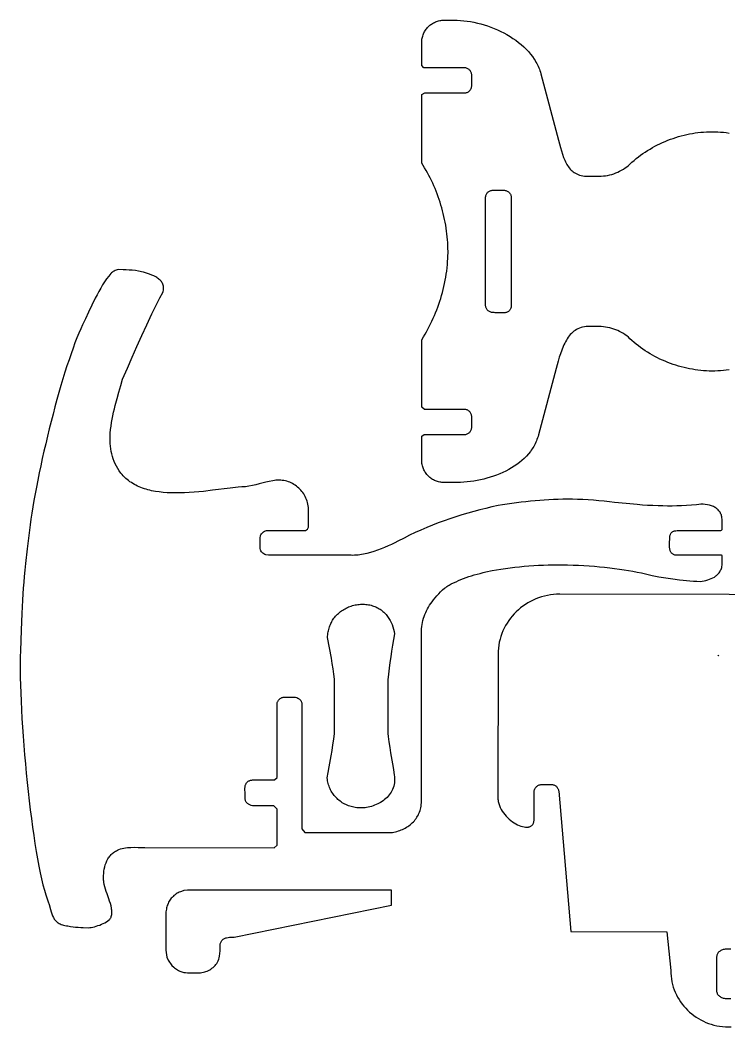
# Model space of a CAD drawing. Extents: x 3 to 345, y 3 to 246.
# Drawn here: x 3.2 to 174.3, y 2.7 to 245.8 of the extents above; entities that cross this region are included whole.
import ezdxf

# ---------------------------------------------------------------- set-up
doc = ezdxf.new("R2010")
doc.units = 0
doc.header["$MEASUREMENT"] = 0
doc.layers.add('LAYER_1', color=1, linetype='Continuous')

msp = doc.modelspace()

# ---------------------------------------------------------------- linework, layer by layer
at = {"layer": 'LAYER_1'}
for points in [[(174.42, 161.4), (173.73, 161.31), (173.04, 161.23), (172.35, 161.17), (171.66, 161.12), (170.97, 161.09), (170.28, 161.09), (169.6, 161.09), (168.92, 161.12), (168.24, 161.16), (167.56, 161.22), (166.88, 161.3), (166.21, 161.39), (165.53, 161.5), (164.86, 161.62), (164.19, 161.76), (163.52, 161.92), (162.85, 162.09), (162.19, 162.28), (161.54, 162.48), (160.89, 162.69), (160.24, 162.92), (159.6, 163.17), (158.96, 163.43), (158.34, 163.7), (157.72, 163.99), (157.1, 164.29), (156.5, 164.6), (155.9, 164.93), (155.31, 165.27), (154.73, 165.63), (154.16, 165.99), (153.6, 166.37), (153.05, 166.77), (152.51, 167.17), (151.98, 167.58), (151.46, 168.01), (150.95, 168.45), (150.46, 168.9), (150.09, 169.23), (149.7, 169.55), (149.29, 169.85), (148.87, 170.12), (148.43, 170.38), (147.98, 170.62), (147.52, 170.84), (147.05, 171.04), (146.56, 171.22), (146.07, 171.38), (145.58, 171.51), (145.07, 171.62), (144.57, 171.71), (144.06, 171.77), (143.55, 171.81), (143.04, 171.82), (140.35, 171.82), (139.9, 171.81), (139.46, 171.76), (139.05, 171.69), (138.65, 171.58), (138.27, 171.45), (137.91, 171.29), (137.57, 171.11), (137.24, 170.91), (136.93, 170.68), (136.63, 170.43), (136.34, 170.16), (136.07, 169.87), (135.82, 169.56), (135.57, 169.23), (135.34, 168.89), (135.12, 168.54), (134.91, 168.17), (134.71, 167.78), (134.52, 167.39), (134.34, 166.98), (134, 166.15), (133.69, 165.28), (133.41, 164.4), (133.14, 163.5), (132.66, 161.72), (128.37, 145.64), (128.27, 145.28), (128.15, 144.92), (128.02, 144.56), (127.88, 144.21), (127.74, 143.87), (127.58, 143.54), (127.41, 143.21), (127.23, 142.88), (127.04, 142.57), (126.84, 142.26), (126.63, 141.95), (126.42, 141.65), (125.95, 141.07), (125.46, 140.52), (124.93, 139.99), (124.37, 139.48), (123.79, 139), (123.17, 138.54), (122.53, 138.1), (121.87, 137.69), (121.19, 137.3), (120.48, 136.94), (119.76, 136.59), (119.02, 136.27), (118.27, 135.98), (117.51, 135.7), (116.73, 135.45), (115.95, 135.22), (115.16, 135.01), (114.36, 134.83), (113.56, 134.67), (112.76, 134.53), (111.95, 134.41), (111.15, 134.31), (110.35, 134.24), (109.56, 134.18), (108.78, 134.15), (108, 134.14), (105.63, 134.14), (105.35, 134.15), (105.08, 134.17), (104.8, 134.21), (104.54, 134.25), (104.27, 134.31), (104.01, 134.39), (103.76, 134.47), (103.51, 134.57), (103.27, 134.68), (103.04, 134.8), (102.81, 134.93), (102.59, 135.07), (102.38, 135.23), (102.17, 135.39), (101.97, 135.56), (101.78, 135.74), (101.6, 135.93), (101.43, 136.13), (101.27, 136.33), (101.12, 136.55), (100.97, 136.77), (100.84, 137), (100.72, 137.23), (100.61, 137.47), (100.51, 137.72), (100.43, 137.97), (100.36, 138.23), (100.29, 138.49), (100.25, 138.76), (100.21, 139.03), (100.19, 139.31), (100.18, 139.59), (100.18, 145.36), (100.79, 145.76), (110.47, 145.76), (110.66, 145.77), (110.84, 145.8), (111.01, 145.84), (111.18, 145.9), (111.34, 145.98), (111.48, 146.07), (111.62, 146.18), (111.75, 146.29), (111.87, 146.42), (111.98, 146.56), (112.07, 146.71), (112.14, 146.87), (112.2, 147.04), (112.25, 147.21), (112.28, 147.39), (112.29, 147.57), (112.29, 149.97), (112.28, 150.16), (112.25, 150.34), (112.2, 150.52), (112.14, 150.68), (112.07, 150.85), (111.98, 151), (111.87, 151.14), (111.75, 151.28), (111.62, 151.4), (111.48, 151.51), (111.34, 151.6), (111.18, 151.68), (111.01, 151.75), (110.84, 151.79), (110.66, 151.82), (110.47, 151.83), (100.84, 151.83), (100.18, 152.38), (100.18, 168.66), (100.64, 169.38), (100.99, 169.97), (101.34, 170.56), (101.67, 171.17), (102.02, 171.82), (102.35, 172.49), (102.67, 173.16), (102.98, 173.83), (103.28, 174.5), (103.56, 175.17), (103.83, 175.85), (104.08, 176.54), (104.33, 177.23), (104.56, 177.92), (104.78, 178.62), (104.99, 179.32), (105.19, 180.05), (105.38, 180.78), (105.56, 181.52), (105.72, 182.26), (105.87, 183), (106, 183.74), (106.12, 184.49), (106.23, 185.24), (106.32, 186.03), (106.4, 186.82), (106.45, 187.53), (106.5, 188.23), (106.52, 188.93), (106.54, 189.63), (106.54, 189.98), (106.53, 190.68), (106.51, 191.39), (106.48, 192.09), (106.43, 192.79), (106.37, 193.5), (106.29, 194.2), (106.2, 194.9), (106.1, 195.61), (105.99, 196.31), (105.86, 197.01), (105.72, 197.71), (105.57, 198.4), (105.4, 199.1), (105.23, 199.79), (105.04, 200.47), (104.84, 201.16), (104.63, 201.84), (104.4, 202.51), (104.17, 203.18), (103.92, 203.85), (103.67, 204.51), (103.4, 205.16), (103.13, 205.81), (102.84, 206.45), (102.54, 207.09), (102.23, 207.72), (101.91, 208.34), (101.59, 208.95), (101.25, 209.55), (100.9, 210.15), (100.55, 210.73), (100.18, 211.31), (100.18, 227.9), (100.96, 228.24), (110.47, 228.24), (110.66, 228.25), (110.84, 228.28), (111.01, 228.32), (111.18, 228.38), (111.34, 228.46), (111.48, 228.55), (111.62, 228.66), (111.75, 228.77), (111.87, 228.9), (111.98, 229.04), (112.07, 229.19), (112.14, 229.35), (112.2, 229.52), (112.25, 229.69), (112.28, 229.87), (112.29, 230.05), (112.29, 232.49), (112.28, 232.68), (112.25, 232.86), (112.2, 233.03), (112.14, 233.2), (112.07, 233.36), (111.98, 233.51), (111.87, 233.65), (111.75, 233.78), (111.62, 233.9), (111.48, 234), (111.34, 234.09), (111.18, 234.17), (111.01, 234.23), (110.84, 234.27), (110.66, 234.3), (110.47, 234.31), (100.71, 234.31), (100.18, 234.88), (100.18, 240.38), (100.19, 240.66), (100.21, 240.93), (100.25, 241.2), (100.29, 241.47), (100.36, 241.74), (100.43, 241.99), (100.51, 242.25), (100.61, 242.49), (100.72, 242.73), (100.84, 242.97), (100.97, 243.2), (101.12, 243.42), (101.27, 243.63), (101.43, 243.84), (101.6, 244.04), (101.78, 244.23), (101.97, 244.41), (102.17, 244.58), (102.38, 244.74), (102.59, 244.89), (102.81, 245.03), (103.04, 245.17), (103.27, 245.29), (103.51, 245.4), (103.76, 245.49), (104.01, 245.58), (104.27, 245.65), (104.54, 245.71), (104.8, 245.76), (105.08, 245.8), (105.35, 245.82), (105.63, 245.82), (108, 245.82), (108.78, 245.81), (109.57, 245.77), (110.37, 245.69), (111.18, 245.59), (111.99, 245.46), (112.81, 245.31), (113.63, 245.12), (114.45, 244.91), (115.27, 244.68), (116.09, 244.41), (116.89, 244.13), (117.7, 243.81), (118.49, 243.48), (119.26, 243.11), (120.03, 242.73), (120.78, 242.32), (121.51, 241.89), (122.22, 241.43), (122.91, 240.95), (123.57, 240.45), (124.21, 239.93), (124.82, 239.39), (125.4, 238.83), (125.95, 238.24), (126.46, 237.64), (126.94, 237.02), (127.38, 236.38), (127.58, 236.05), (127.78, 235.71), (127.96, 235.38), (128.14, 235.04), (128.3, 234.69), (128.45, 234.34), (128.59, 233.98), (128.72, 233.63), (128.83, 233.26), (128.94, 232.89), (133.22, 216.8), (133.68, 215.07), (133.92, 214.25), (134.17, 213.45), (134.43, 212.69), (134.72, 211.98), (134.88, 211.64), (135.04, 211.31), (135.22, 211), (135.4, 210.69), (135.6, 210.41), (135.8, 210.13), (136.02, 209.87), (136.25, 209.63), (136.5, 209.4), (136.76, 209.19), (137.03, 209), (137.33, 208.83), (137.64, 208.67), (137.96, 208.53), (138.31, 208.41), (138.68, 208.32), (139.06, 208.24), (139.47, 208.18), (139.9, 208.15), (140.35, 208.14), (143.04, 208.14), (143.55, 208.15), (144.06, 208.19), (144.57, 208.25), (145.07, 208.34), (145.58, 208.45), (146.07, 208.58), (146.56, 208.74), (147.05, 208.92), (147.52, 209.12), (147.98, 209.34), (148.43, 209.58), (148.87, 209.84), (149.29, 210.12), (149.7, 210.42), (150.09, 210.73), (150.46, 211.06), (150.95, 211.52), (151.46, 211.95), (151.98, 212.38), (152.51, 212.8), (153.05, 213.2), (153.6, 213.59), (154.16, 213.97), (154.73, 214.34), (155.31, 214.69), (155.9, 215.03), (156.5, 215.36), (157.1, 215.68), (157.72, 215.98), (158.34, 216.27), (158.96, 216.54), (159.6, 216.8), (160.24, 217.04), (160.89, 217.27), (161.54, 217.49), (162.19, 217.69), (162.85, 217.88), (163.52, 218.05), (164.19, 218.2), (164.86, 218.34), (165.53, 218.47), (166.21, 218.58), (166.88, 218.67), (167.56, 218.75), (168.24, 218.8), (168.92, 218.85), (169.6, 218.87), (170.28, 218.88), (170.97, 218.87), (171.65, 218.84), (172.34, 218.8), (173.02, 218.74), (173.71, 218.66), (174.39, 218.56)], [(215.29, 107.06), (133.52, 107.2), (132.76, 107.19), (132.01, 107.13), (131.26, 107.04), (130.53, 106.91), (129.81, 106.75), (129.11, 106.56), (128.42, 106.33), (127.74, 106.07), (127.08, 105.78), (126.44, 105.46), (125.82, 105.11), (125.22, 104.73), (124.63, 104.33), (124.07, 103.9), (123.53, 103.44), (123.01, 102.96), (122.52, 102.46), (122.05, 101.93), (121.6, 101.38), (121.19, 100.81), (120.8, 100.22), (120.44, 99.61), (120.11, 98.99), (119.81, 98.35), (119.54, 97.69), (119.3, 97.01), (119.1, 96.32), (118.93, 95.62), (118.8, 94.91), (118.71, 94.18), (118.65, 93.45), (118.63, 92.7), (118.56, 58.2), (118.57, 57.93), (118.59, 57.67), (118.62, 57.42), (118.66, 57.16), (118.71, 56.91), (118.78, 56.66), (118.94, 56.17), (119.13, 55.7), (119.37, 55.24), (119.63, 54.79), (119.93, 54.36), (120.25, 53.96), (120.59, 53.57), (120.95, 53.2), (121.33, 52.86), (121.72, 52.54), (122.12, 52.24), (122.52, 51.97), (122.93, 51.73), (123.34, 51.52), (123.75, 51.34), (124.15, 51.19), (124.54, 51.07), (124.92, 50.99), (125.28, 50.95), (125.62, 50.94), (125.94, 50.97), (126.09, 51), (126.24, 51.04), (126.37, 51.09), (126.5, 51.15), (126.62, 51.22), (126.74, 51.3), (126.84, 51.39), (126.94, 51.49), (127.02, 51.61), (127.1, 51.73), (127.16, 51.87), (127.22, 52.02), (127.26, 52.18), (127.29, 52.36), (127.31, 52.54), (127.31, 52.74), (127.33, 59.45), (127.34, 59.64), (127.37, 59.82), (127.42, 59.99), (127.5, 60.16), (127.58, 60.32), (127.69, 60.47), (127.81, 60.61), (127.94, 60.73), (128.09, 60.85), (128.24, 60.96), (128.41, 61.05), (128.58, 61.12), (128.76, 61.18), (128.94, 61.23), (129.13, 61.25), (129.32, 61.26), (131.42, 61.26), (131.6, 61.25), (131.77, 61.23), (131.94, 61.18), (132.1, 61.13), (132.26, 61.06), (132.41, 60.98), (132.55, 60.88), (132.68, 60.77), (132.8, 60.65), (132.91, 60.53), (133, 60.39), (133.09, 60.24), (133.16, 60.09), (133.21, 59.93), (133.25, 59.76), (133.27, 59.59), (136.19, 25.73), (159.4, 25.69), (160.31, 16.36), (160.33, 15.66), (160.38, 14.97), (160.47, 14.29), (160.59, 13.62), (160.74, 12.96), (160.93, 12.31), (161.15, 11.68), (161.4, 11.06), (161.68, 10.46), (161.98, 9.87), (162.32, 9.3), (162.68, 8.74), (163.07, 8.21), (163.48, 7.69), (163.92, 7.2), (164.38, 6.72), (164.87, 6.27), (165.37, 5.84), (165.9, 5.44), (166.44, 5.06), (167.01, 4.7), (167.59, 4.37), (168.19, 4.07), (168.81, 3.79), (169.44, 3.55), (170.08, 3.33), (170.74, 3.15), (171.42, 2.99), (172.1, 2.87), (172.8, 2.78), (173.5, 2.73), (174.22, 2.71), (174.93, 2.73)], [(171.7, 92.29), (171.78, 92.39), (171.83, 92.42), (171.9, 92.45)], [(174.82, 21.44), (173.69, 21.45), (173.45, 21.44), (173.23, 21.41), (173.01, 21.37), (172.8, 21.31), (172.6, 21.23), (172.41, 21.14), (172.23, 21.03), (172.07, 20.92), (171.92, 20.79), (171.79, 20.65), (171.68, 20.5), (171.58, 20.34), (171.5, 20.17), (171.45, 20), (171.41, 19.82), (171.4, 19.63), (171.39, 11.41), (171.4, 11.23), (171.43, 11.05), (171.49, 10.87), (171.56, 10.7), (171.66, 10.55), (171.77, 10.4), (171.91, 10.26), (172.05, 10.13), (172.21, 10.01), (172.39, 9.9), (172.58, 9.81), (172.78, 9.74), (172.99, 9.67), (173.2, 9.63), (173.43, 9.6), (173.66, 9.59), (174.8, 9.59)]]:
    msp.add_lwpolyline(points, dxfattribs=at)
for points in [[(117.41, 175.2), (117.23, 175.21), (117.05, 175.24), (116.87, 175.29), (116.71, 175.35), (116.55, 175.43), (116.4, 175.52), (116.26, 175.62), (116.13, 175.74), (116.01, 175.87), (115.91, 176.01), (115.82, 176.17), (115.74, 176.33), (115.68, 176.49), (115.64, 176.67), (115.61, 176.85), (115.6, 177.04), (115.6, 202.92), (115.61, 203.11), (115.64, 203.29), (115.68, 203.47), (115.74, 203.64), (115.82, 203.8), (115.91, 203.95), (116.01, 204.09), (116.13, 204.22), (116.26, 204.34), (116.4, 204.44), (116.55, 204.54), (116.71, 204.61), (116.87, 204.68), (117.05, 204.72), (117.23, 204.75), (117.41, 204.76), (119.99, 204.76), (120.18, 204.75), (120.36, 204.72), (120.53, 204.68), (120.7, 204.61), (120.86, 204.54), (121.01, 204.44), (121.15, 204.34), (121.28, 204.22), (121.39, 204.09), (121.5, 203.95), (121.59, 203.8), (121.67, 203.64), (121.73, 203.47), (121.77, 203.29), (121.8, 203.11), (121.81, 202.92), (121.81, 177.04), (121.81, 176.84), (121.79, 176.65), (121.76, 176.47), (121.71, 176.3), (121.65, 176.13), (121.57, 175.98), (121.48, 175.84), (121.37, 175.7), (121.25, 175.58), (121.12, 175.48), (120.98, 175.38), (120.83, 175.31), (120.67, 175.25), (120.5, 175.2), (120.32, 175.18), (120.13, 175.18), (119.48, 175.18), (118.7, 175.18), (117.96, 175.18), (117.65, 175.19), (117.41, 175.2)], [(172.53, 116.61), (161.75, 116.6), (161.6, 116.6), (161.45, 116.62), (161.3, 116.65), (161.15, 116.7), (161.01, 116.76), (160.88, 116.83), (160.75, 116.92), (160.63, 117.02), (160.52, 117.12), (160.41, 117.24), (160.33, 117.37), (160.25, 117.5), (160.19, 117.64), (160.15, 117.79), (160.12, 117.95), (160.11, 118.1), (160.08, 118.23), (160.05, 118.39), (160.03, 118.76), (160.03, 119.2), (160.05, 119.66), (160.1, 120.57), (160.12, 120.95), (160.13, 121.25), (160.17, 121.43), (160.22, 121.59), (160.28, 121.73), (160.34, 121.86), (160.42, 121.98), (160.51, 122.09), (160.6, 122.18), (160.71, 122.26), (160.82, 122.33), (160.95, 122.39), (161.08, 122.44), (161.23, 122.48), (161.54, 122.53), (161.9, 122.56), (172.42, 122.56), (172.56, 122.67), (172.65, 122.77), (172.69, 122.84), (172.72, 122.92), (172.69, 125.34), (172.68, 125.61), (172.64, 125.86), (172.59, 126.1), (172.53, 126.34), (172.44, 126.56), (172.34, 126.77), (172.22, 126.98), (172.09, 127.17), (171.95, 127.35), (171.79, 127.53), (171.62, 127.69), (171.44, 127.84), (171.25, 127.98), (171.05, 128.11), (170.84, 128.24), (170.62, 128.35), (170.4, 128.45), (170.16, 128.54), (169.92, 128.62), (169.68, 128.7), (169.17, 128.81), (168.65, 128.88), (168.13, 128.91), (167.6, 128.9), (167.08, 128.86), (166.57, 128.77), (165.34, 128.67), (164.13, 128.59), (162.95, 128.53), (161.79, 128.5), (160.64, 128.48), (159.51, 128.48), (158.39, 128.5), (157.27, 128.53), (156.01, 128.58), (154.74, 128.65), (153.46, 128.73), (152.17, 128.83), (149.53, 129.06), (146.77, 129.33), (145.5, 129.5), (144.22, 129.64), (142.95, 129.77), (141.67, 129.88), (140.4, 129.97), (139.12, 130.04), (137.84, 130.1), (136.56, 130.15), (135.43, 130.15), (134.3, 130.13), (133.17, 130.1), (132.04, 130.06), (130.92, 130), (129.79, 129.93), (128.67, 129.85), (127.55, 129.76), (126.43, 129.65), (125.31, 129.53), (124.19, 129.4), (123.07, 129.26), (121.96, 129.11), (120.84, 128.94), (119.73, 128.77), (118.61, 128.58), (117.13, 128.26), (115.66, 127.92), (114.2, 127.55), (112.75, 127.17), (111.3, 126.77), (109.86, 126.34), (108.43, 125.89), (107.01, 125.42), (105.59, 124.92), (104.18, 124.4), (102.78, 123.86), (101.39, 123.29), (100.01, 122.69), (98.64, 122.07), (97.27, 121.42), (95.92, 120.74), (94.45, 119.99), (93.67, 119.61), (92.87, 119.23), (92.06, 118.86), (91.23, 118.49), (90.38, 118.15), (89.53, 117.82), (88.67, 117.53), (87.81, 117.26), (86.95, 117.03), (86.1, 116.84), (85.67, 116.77), (85.25, 116.7), (84.83, 116.65), (84.41, 116.62), (84, 116.59), (83.59, 116.58), (83.19, 116.59), (82.79, 116.61), (63.17, 116.61), (62.57, 116.69), (62.29, 116.79), (62.04, 116.92), (61.83, 117.07), (61.64, 117.25), (61.49, 117.45), (61.36, 117.68), (61.25, 117.93), (61.18, 118.22), (61.17, 118.92), (61.17, 119.89), (61.18, 120.38), (61.21, 120.85), (61.26, 121.24), (61.3, 121.4), (61.34, 121.53), (61.48, 121.75), (61.64, 121.96), (61.82, 122.13), (62.01, 122.28), (62.22, 122.39), (62.44, 122.48), (62.69, 122.55), (62.97, 122.58), (72.12, 122.58), (72.63, 122.9), (72.86, 123.36), (72.86, 128.15), (72.81, 128.55), (72.73, 128.94), (72.64, 129.32), (72.53, 129.7), (72.4, 130.06), (72.25, 130.42), (72.08, 130.76), (71.9, 131.09), (71.71, 131.41), (71.49, 131.72), (71.27, 132.02), (71.03, 132.3), (70.77, 132.58), (70.51, 132.83), (70.23, 133.08), (69.94, 133.3), (69.64, 133.52), (69.32, 133.72), (69, 133.9), (68.67, 134.06), (68.33, 134.21), (67.99, 134.34), (67.63, 134.46), (67.27, 134.55), (66.91, 134.63), (66.54, 134.68), (66.16, 134.72), (65.78, 134.74), (65.4, 134.74), (65.01, 134.71), (64.62, 134.67), (64.23, 134.6), (63.4, 134.44), (62.58, 134.24), (60.94, 133.81), (60.12, 133.61), (59.3, 133.42), (58.47, 133.27), (58.05, 133.21), (57.63, 133.16), (56.76, 133.1), (55.85, 133.02), (53.92, 132.8), (49.71, 132.28), (47.49, 132.03), (46.36, 131.92), (45.22, 131.82), (44.08, 131.74), (42.94, 131.68), (41.81, 131.64), (40.68, 131.64), (39.69, 131.65), (38.72, 131.7), (37.76, 131.77), (36.81, 131.88), (35.88, 132.02), (34.97, 132.19), (34.53, 132.3), (34.09, 132.41), (33.65, 132.53), (33.23, 132.66), (32.81, 132.8), (32.4, 132.96), (31.99, 133.12), (31.6, 133.3), (31.21, 133.49), (30.83, 133.69), (30.46, 133.91), (30.1, 134.13), (29.75, 134.37), (29.4, 134.63), (29.07, 134.89), (28.75, 135.17), (28.44, 135.47), (28.14, 135.78), (27.85, 136.1), (27.57, 136.44), (27.17, 136.99), (26.81, 137.54), (26.48, 138.1), (26.19, 138.68), (25.94, 139.26), (25.72, 139.85), (25.52, 140.45), (25.36, 141.06), (25.23, 141.67), (25.13, 142.29), (25.05, 142.92), (25, 143.55), (24.97, 144.18), (24.96, 144.82), (24.97, 145.46), (25.01, 146.11), (25.08, 146.94), (25.18, 147.78), (25.3, 148.62), (25.45, 149.46), (25.62, 150.29), (25.8, 151.13), (26, 151.96), (26.21, 152.79), (26.65, 154.42), (27.1, 156.02), (27.55, 157.58), (27.97, 159.09), (29.12, 161.77), (30.27, 164.42), (31.43, 167.05), (32.61, 169.66), (33.81, 172.26), (35.05, 174.86), (36.34, 177.45), (37, 178.74), (37.67, 180.03), (37.77, 180.33), (37.83, 180.61), (37.87, 180.88), (37.89, 181.14), (37.88, 181.38), (37.84, 181.62), (37.78, 181.85), (37.7, 182.07), (37.6, 182.28), (37.48, 182.49), (37.35, 182.68), (37.19, 182.86), (37.02, 183.04), (36.84, 183.2), (36.65, 183.36), (36.44, 183.52), (36.22, 183.66), (35.99, 183.8), (35.52, 184.05), (35.02, 184.27), (34.51, 184.47), (33.99, 184.65), (33.49, 184.81), (33, 184.94), (32.54, 185.06), (32.18, 185.14), (31.81, 185.21), (31.06, 185.33), (30.31, 185.41), (29.56, 185.47), (28.83, 185.52), (28.14, 185.55), (26.93, 185.61), (26.42, 185.44), (26.18, 185.35), (25.95, 185.24), (25.73, 185.12), (25.52, 184.97), (25.32, 184.81), (25.13, 184.62), (24.87, 184.32), (24.62, 184), (24.12, 183.34), (23.63, 182.64), (23.16, 181.89), (22.7, 181.12), (22.25, 180.31), (21.81, 179.49), (21.39, 178.66), (20.56, 176.97), (19.78, 175.3), (19.04, 173.71), (18.33, 172.23), (17.88, 171.28), (17.42, 170.24), (16.96, 169.11), (16.48, 167.89), (16.01, 166.6), (15.52, 165.24), (15.04, 163.82), (14.55, 162.33), (14.06, 160.79), (13.57, 159.19), (13.09, 157.56), (12.6, 155.88), (12.12, 154.18), (11.65, 152.44), (11.18, 150.68), (10.72, 148.91), (10.27, 147.12), (9.83, 145.33), (9.41, 143.54), (8.99, 141.75), (8.59, 139.98), (8.2, 138.21), (7.83, 136.47), (7.48, 134.76), (7.15, 133.08), (6.84, 131.44), (6.55, 129.84), (6.28, 128.28), (6.04, 126.79), (5.82, 125.35), (5.63, 123.97), (5.46, 122.67), (4.93, 118.18), (4.53, 114.57), (4.36, 112.98), (4.22, 111.5), (4.1, 110.08), (3.99, 108.68), (3.89, 107.26), (3.8, 105.79), (3.64, 102.51), (3.48, 98.54), (3.29, 93.55), (3.25, 92.1), (3.24, 90.53), (3.25, 88.87), (3.27, 87.11), (3.32, 85.26), (3.38, 83.34), (3.46, 81.35), (3.56, 79.3), (3.68, 77.2), (3.82, 75.06), (3.97, 72.88), (4.13, 70.67), (4.31, 68.44), (4.51, 66.2), (4.72, 63.96), (4.94, 61.73), (5.18, 59.51), (5.42, 57.31), (5.68, 55.15), (5.95, 53.02), (6.23, 50.94), (6.52, 48.92), (6.81, 46.96), (7.12, 45.07), (7.43, 43.27), (7.75, 41.55), (8.08, 39.93), (8.41, 38.42), (8.75, 37.02), (9.1, 35.74), (9.44, 34.6), (9.62, 34.08), (9.79, 33.59), (10.04, 32.9), (10.24, 32.24), (10.59, 31.05), (10.74, 30.51), (10.9, 30.01), (11.07, 29.54), (11.26, 29.12), (11.37, 28.92), (11.49, 28.73), (11.62, 28.55), (11.76, 28.38), (11.91, 28.22), (12.07, 28.07), (12.25, 27.93), (12.45, 27.8), (12.67, 27.68), (12.9, 27.56), (13.16, 27.46), (13.43, 27.36), (13.73, 27.28), (14.05, 27.2), (14.4, 27.13), (14.77, 27.08), (15.39, 26.97), (16.01, 26.88), (16.63, 26.81), (17.24, 26.75), (17.86, 26.71), (18.48, 26.67), (19.71, 26.64), (20.03, 26.67), (20.38, 26.73), (20.76, 26.8), (21.17, 26.9), (21.6, 27.02), (22.03, 27.15), (22.47, 27.31), (22.9, 27.48), (23.31, 27.67), (23.71, 27.87), (24.08, 28.09), (24.41, 28.32), (24.71, 28.56), (24.83, 28.69), (24.95, 28.82), (25.05, 28.95), (25.13, 29.08), (25.2, 29.22), (25.25, 29.36), (25.31, 29.6), (25.35, 29.84), (25.38, 30.09), (25.39, 30.34), (25.38, 30.6), (25.37, 30.86), (25.33, 31.13), (25.29, 31.4), (25.18, 31.95), (25.03, 32.52), (24.85, 33.09), (24.65, 33.66), (24.24, 34.82), (24.04, 35.4), (23.85, 35.97), (23.69, 36.54), (23.55, 37.1), (23.45, 37.64), (23.42, 37.9), (23.4, 38.17), (23.38, 38.69), (23.39, 39.23), (23.42, 39.76), (23.47, 40.29), (23.55, 40.82), (23.66, 41.34), (23.8, 41.85), (23.97, 42.34), (24.18, 42.82), (24.42, 43.27), (24.56, 43.49), (24.7, 43.7), (24.86, 43.91), (25.02, 44.11), (25.2, 44.3), (25.38, 44.48), (25.58, 44.66), (25.79, 44.82), (26, 44.98), (26.23, 45.13), (26.47, 45.26), (26.73, 45.39), (27.1, 45.55), (27.48, 45.68), (27.88, 45.79), (28.29, 45.88), (28.71, 45.95), (29.13, 46), (29.56, 46.03), (29.99, 46.05), (30.86, 46.07), (31.72, 46.06), (32.56, 46.05), (33.37, 46.05), (64.53, 45.98), (65.27, 46.56), (65.27, 55.27), (64.46, 56.1), (59.33, 56.1), (59, 56.19), (58.69, 56.31), (58.54, 56.39), (58.39, 56.47), (58.26, 56.56), (58.13, 56.66), (58.02, 56.77), (57.91, 56.88), (57.82, 57.01), (57.74, 57.15), (57.67, 57.3), (57.62, 57.46), (57.59, 57.62), (57.57, 57.8), (57.56, 58.52), (57.53, 59.39), (57.52, 59.84), (57.52, 60.26), (57.54, 60.65), (57.57, 60.97), (57.63, 61.12), (57.69, 61.26), (57.75, 61.39), (57.83, 61.52), (57.92, 61.64), (58.01, 61.75), (58.11, 61.85), (58.22, 61.94), (58.33, 62.02), (58.46, 62.1), (58.58, 62.16), (58.72, 62.22), (58.86, 62.26), (59, 62.3), (59.16, 62.32), (59.31, 62.33), (64.62, 62.33), (65.28, 62.89), (65.28, 80.86), (65.33, 81.02), (65.38, 81.17), (65.45, 81.31), (65.53, 81.45), (65.62, 81.57), (65.72, 81.69), (65.82, 81.81), (65.93, 81.91), (66.05, 82), (66.18, 82.08), (66.32, 82.15), (66.46, 82.21), (66.61, 82.26), (66.77, 82.29), (66.93, 82.31), (67.1, 82.32), (69.68, 82.31), (70.01, 82.21), (70.3, 82.08), (70.44, 82.01), (70.56, 81.93), (70.68, 81.84), (70.79, 81.74), (70.89, 81.63), (70.97, 81.51), (71.05, 81.39), (71.12, 81.25), (71.18, 81.1), (71.22, 80.95), (71.26, 80.78), (71.28, 80.6), (71.28, 50.51), (71.94, 49.63), (92.76, 49.61), (93.13, 49.67), (93.49, 49.73), (93.85, 49.81), (94.21, 49.9), (94.56, 50.01), (94.91, 50.13), (95.25, 50.26), (95.58, 50.4), (95.9, 50.55), (96.22, 50.72), (96.53, 50.9), (96.83, 51.09), (97.12, 51.29), (97.4, 51.51), (97.67, 51.73), (97.92, 51.97), (98.17, 52.22), (98.41, 52.48), (98.63, 52.75), (98.84, 53.03), (99.03, 53.32), (99.21, 53.62), (99.38, 53.93), (99.53, 54.25), (99.66, 54.59), (99.78, 54.93), (99.88, 55.28), (99.97, 55.64), (100.04, 56.01), (100.08, 56.39), (100.11, 56.78), (100.12, 57.18), (100.12, 98.3), (100.16, 98.84), (100.22, 99.37), (100.29, 99.89), (100.39, 100.39), (100.5, 100.88), (100.64, 101.37), (100.79, 101.84), (100.96, 102.3), (101.15, 102.76), (101.36, 103.21), (101.59, 103.65), (101.84, 104.09), (102.11, 104.53), (102.4, 104.96), (102.7, 105.39), (103.03, 105.82), (103.44, 106.33), (103.86, 106.83), (104.3, 107.32), (104.75, 107.79), (105.23, 108.24), (105.73, 108.66), (105.99, 108.85), (106.25, 109.04), (106.53, 109.21), (106.81, 109.38), (107.34, 109.67), (107.9, 109.95), (108.47, 110.22), (109.05, 110.48), (109.65, 110.73), (110.27, 110.98), (110.91, 111.21), (111.55, 111.43), (112.21, 111.64), (112.89, 111.85), (113.58, 112.04), (114.28, 112.23), (114.99, 112.41), (115.71, 112.58), (117.19, 112.89), (118.25, 113.09), (119.33, 113.27), (120.42, 113.44), (121.53, 113.59), (122.65, 113.72), (123.79, 113.84), (124.93, 113.95), (126.08, 114.04), (127.24, 114.11), (128.4, 114.17), (129.57, 114.22), (130.74, 114.25), (131.91, 114.28), (133.08, 114.28), (134.25, 114.28), (135.42, 114.26), (136.73, 114.22), (138.04, 114.17), (139.33, 114.11), (140.61, 114.03), (141.88, 113.94), (143.13, 113.83), (144.36, 113.71), (145.57, 113.58), (146.75, 113.43), (147.91, 113.27), (149.04, 113.1), (150.14, 112.92), (151.2, 112.73), (152.23, 112.53), (153.23, 112.32), (154.18, 112.1), (155.82, 111.74), (157.47, 111.42), (159.12, 111.13), (160.78, 110.87), (162.45, 110.66), (163.28, 110.56), (164.12, 110.48), (164.96, 110.41), (165.79, 110.35), (166.63, 110.31), (167.47, 110.27), (167.91, 110.34), (168.36, 110.43), (168.8, 110.53), (169.23, 110.65), (169.66, 110.79), (170.07, 110.95), (170.47, 111.13), (170.84, 111.34), (171.03, 111.47), (171.22, 111.6), (171.39, 111.74), (171.56, 111.89), (171.72, 112.04), (171.87, 112.21), (172.01, 112.39), (172.14, 112.57), (172.26, 112.77), (172.36, 112.98), (172.46, 113.19), (172.54, 113.42), (172.61, 113.66), (172.66, 113.91), (172.7, 114.17), (172.73, 114.45), (172.73, 116.45), (172.71, 116.52), (172.67, 116.57), (172.6, 116.6), (172.53, 116.61)], [(91.99, 74.22), (92.04, 73.54), (92.11, 72.86), (92.18, 72.19), (92.26, 71.52), (92.46, 70.19), (92.68, 68.86), (93.13, 66.21), (93.35, 64.87), (93.53, 63.53), (93.61, 63.15), (93.65, 62.77), (93.66, 62.39), (93.64, 62.02), (93.59, 61.61), (93.52, 61.2), (93.42, 60.81), (93.29, 60.43), (93.14, 60.07), (92.97, 59.71), (92.78, 59.37), (92.57, 59.04), (92.34, 58.73), (92.09, 58.43), (91.82, 58.14), (91.54, 57.87), (91.24, 57.61), (90.93, 57.37), (90.61, 57.14), (90.27, 56.92), (89.92, 56.72), (89.57, 56.54), (89.2, 56.37), (88.83, 56.21), (88.45, 56.08), (88.07, 55.96), (87.68, 55.85), (87.28, 55.76), (86.89, 55.69), (86.5, 55.64), (86.1, 55.6), (85.7, 55.58), (85.31, 55.58), (84.92, 55.59), (84.54, 55.63), (84.16, 55.68), (83.81, 55.74), (83.48, 55.82), (83.14, 55.91), (82.82, 56.01), (82.5, 56.12), (82.19, 56.24), (81.88, 56.38), (81.59, 56.52), (81.3, 56.68), (81.02, 56.85), (80.74, 57.03), (80.48, 57.22), (80.22, 57.42), (79.98, 57.63), (79.74, 57.85), (79.51, 58.07), (79.29, 58.31), (79.08, 58.56), (78.88, 58.81), (78.7, 59.08), (78.52, 59.35), (78.36, 59.63), (78.2, 59.92), (78.06, 60.21), (77.93, 60.52), (77.81, 60.83), (77.7, 61.14), (77.61, 61.47), (77.53, 61.8), (77.46, 62.13), (77.41, 62.47), (77.37, 62.82), (77.59, 64.16), (77.83, 65.5), (78.31, 68.16), (78.54, 69.49), (78.77, 70.83), (78.97, 72.17), (79.16, 73.52), (79.16, 86.66), (78.99, 87.92), (78.8, 89.19), (78.6, 90.45), (78.38, 91.71), (77.92, 94.24), (77.44, 96.75), (77.46, 97.09), (77.49, 97.42), (77.54, 97.75), (77.59, 98.07), (77.66, 98.38), (77.73, 98.69), (77.82, 98.99), (77.91, 99.28), (78.02, 99.57), (78.13, 99.84), (78.26, 100.12), (78.39, 100.38), (78.53, 100.64), (78.68, 100.89), (79, 101.37), (79.2, 101.63), (79.41, 101.88), (79.63, 102.12), (79.86, 102.35), (80.09, 102.57), (80.34, 102.78), (80.59, 102.99), (80.85, 103.18), (81.12, 103.36), (81.4, 103.53), (81.68, 103.69), (81.96, 103.84), (82.25, 103.98), (82.55, 104.11), (82.85, 104.23), (83.16, 104.34), (83.47, 104.43), (83.78, 104.52), (84.1, 104.59), (84.42, 104.65), (84.74, 104.7), (85.06, 104.74), (85.38, 104.76), (85.71, 104.78), (86.03, 104.78), (86.36, 104.77), (86.68, 104.74), (87.01, 104.7), (87.33, 104.65), (87.65, 104.59), (87.97, 104.51), (88.28, 104.42), (88.57, 104.33), (88.85, 104.22), (89.12, 104.11), (89.39, 103.98), (89.65, 103.85), (89.9, 103.7), (90.14, 103.55), (90.37, 103.39), (90.6, 103.22), (90.82, 103.04), (91.03, 102.86), (91.23, 102.67), (91.61, 102.26), (91.97, 101.82), (92.29, 101.36), (92.57, 100.88), (92.83, 100.37), (93.06, 99.85), (93.25, 99.31), (93.41, 98.75), (93.54, 98.18), (93.64, 97.6), (93.16, 94.85), (92.93, 93.47), (92.71, 92.08), (92.51, 90.7), (92.32, 89.31), (92.15, 87.92), (91.99, 86.54), (91.99, 74.22)], [(39.85, 17.54), (40.31, 17.14), (40.53, 16.95), (40.76, 16.78), (41, 16.61), (41.25, 16.46), (41.51, 16.32), (41.79, 16.18), (42.73, 15.87), (43.19, 15.82), (43.66, 15.78), (44.13, 15.76), (44.59, 15.75), (45.53, 15.75), (46.46, 15.76), (46.81, 15.78), (47.14, 15.83), (47.47, 15.9), (47.8, 15.98), (48.11, 16.08), (48.42, 16.2), (48.72, 16.33), (49.01, 16.49), (49.29, 16.66), (49.56, 16.85), (49.82, 17.05), (50.06, 17.27), (50.3, 17.51), (50.52, 17.76), (50.72, 18.03), (50.91, 18.32), (51.07, 18.68), (51.2, 19.03), (51.31, 19.39), (51.4, 19.77), (51.47, 20.41), (51.51, 21.04), (51.52, 21.68), (51.52, 22.33), (51.57, 22.75), (51.61, 22.93), (51.67, 23.1), (51.74, 23.26), (51.84, 23.42), (51.96, 23.58), (52.11, 23.74), (52.25, 23.86), (52.41, 23.97), (52.57, 24.06), (52.74, 24.13), (52.91, 24.2), (53.08, 24.25), (53.45, 24.32), (53.82, 24.36), (54.2, 24.37), (54.57, 24.36), (54.93, 24.34), (92.91, 32.11), (92.91, 35.7), (43.61, 35.7), (42.8, 35.61), (42.21, 35.43), (41.94, 35.33), (41.67, 35.22), (41.41, 35.1), (41.15, 34.96), (40.89, 34.8), (40.64, 34.62), (40.38, 34.41), (40.15, 34.19), (39.93, 33.98), (39.73, 33.75), (39.55, 33.52), (39.38, 33.29), (39.23, 33.04), (39.09, 32.79), (38.97, 32.54), (38.86, 32.27), (38.76, 32), (38.68, 31.72), (38.6, 31.43), (38.54, 31.12), (38.49, 30.81), (38.44, 30.49), (38.44, 21.22), (38.68, 19.56), (39, 18.84), (39.85, 17.54)]]:
    msp.add_lwpolyline(points, close=True, dxfattribs=at)

doc.saveas('drawing.dxf')
